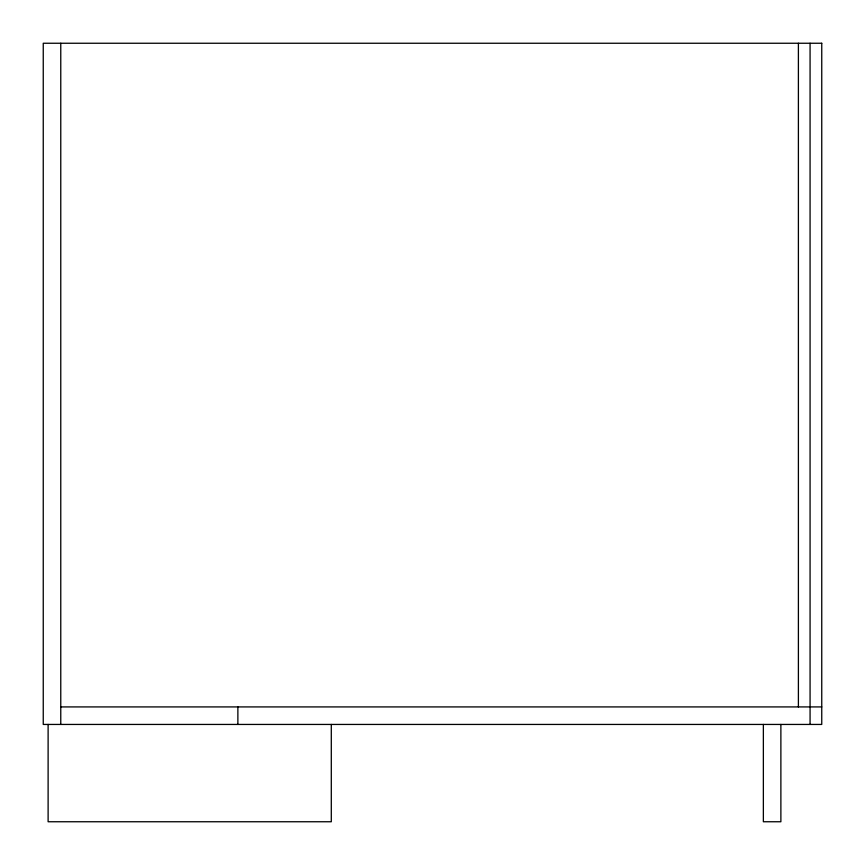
<?xml version="1.0" encoding="UTF-8"?>
<svg xmlns="http://www.w3.org/2000/svg" width="865" height="865" viewBox="0 0 865 865"><rect width="100%" height="100%" fill="white"/><g stroke="black" fill="none" stroke-linecap="round" stroke-linejoin="round"><path stroke-width="1.3" d="M60.712 706.921L821.75 706.921M810.073 43.25L810.073 724.438M798.395 43.25L798.395 706.921M780.879 724.438L780.879 821.75L763.363 821.75L763.363 724.438M331.295 724.438L331.295 821.75L48.116 821.75L48.116 724.438M237.875 706.921L237.875 724.438M60.766 43.25L60.766 724.438M821.75 43.25L43.25 43.25L43.25 724.438L821.75 724.438L821.75 43.25"/></g></svg>
